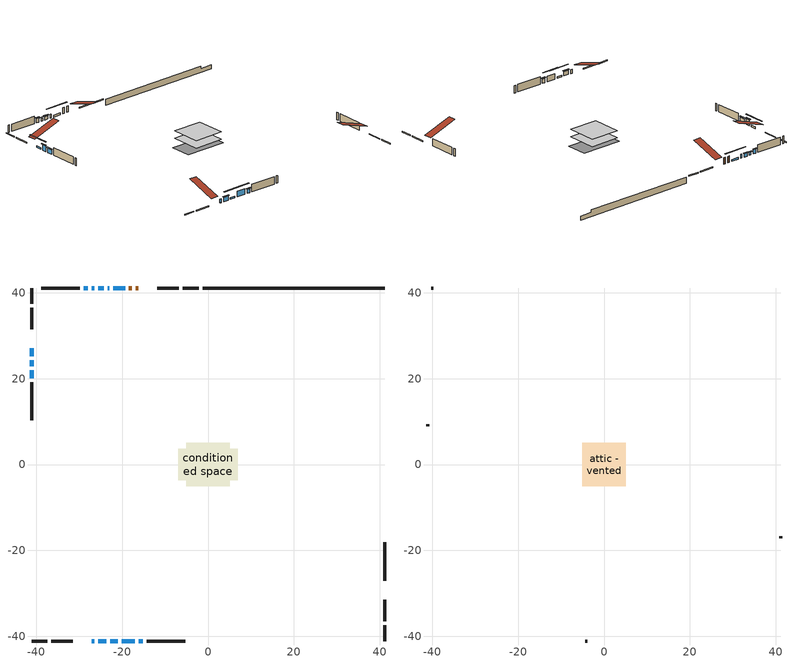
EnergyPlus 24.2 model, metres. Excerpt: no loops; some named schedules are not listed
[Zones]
conditioned space
 floor adiabatic (AdiabaticFloorConstruction): -5.02,-5.02 -5.02,5.02 5.02,5.02 5.02,-5.02 z1
 floor foundation (Slab1 construction): -6.97,-3.63 -6.97,3.63 6.97,3.63 6.97,-3.63 z-1.1
 wall outside (RimJoist1 construction): -2.18,41.12 -5.86,41.12 / -41.12,-41.12 -37.44,-41.12 / -41.12,41.12 -41.12,37.44 / 41.12,-41.12 41.12,-37.44 z1:1.3
 wall outside (RimJoist2 construction): -6.79,41.12 -11.79,41.12 / -36.51,-41.12 -31.51,-41.12 / -41.12,36.51 -41.12,31.51 / 41.12,-36.51 41.12,-31.51 z1:1.3
 wall outside (AdiabaticWallConstruction 1): -16.23,41.12 -16.8,41.12 / -17.73,41.12 -18.41,41.12 z1:3.03
 wall outside (AdiabaticWallConstruction): -27.07,-41.12 -26.51,-41.12 / -23.01,41.12 -23.4,41.12 z1:2.22; -25.59,-41.12 -23.76,-41.12 / -28.01,41.12 -28.93,41.12 / -16.09,-41.12 -15.18,-41.12 z1:2.37; -19.34,41.12 -22.08,41.12 / -41.12,27.07 -41.12,25.24 z1:1.56; -22.83,-41.12 -21,-41.12 z1:1.51; -24.33,41.12 -25.55,41.12 z1:2.02; -26.47,41.12 -27.09,41.12 z1:1.92; -41.12,24.31 -41.12,22.89 / -20.07,-41.12 -17.02,-41.12 z1:2.83; -41.12,21.96 -41.12,20.13 z1:2.42
 wall outside (Wall1 construction): -29.86,41.12 -38.8,41.12 / -14.25,-41.12 -5.31,-41.12 / -41.12,19.2 -41.12,10.26 / 41.12,-27.07 41.12,-18.13 z1:3.44
 wall foundation (FoundationWall1 construction): -1.25,41.12,-1.1 -1.25,41.12,1 36.88,41.12,1 36.88,41.12,0.18 41.12,41.12,0.18 41.12,41.12,-1.1
 window (WindowConstruction 8): -27.07,-41.12 -26.51,-41.12 z1:2.22
 window (WindowConstruction 7): -25.59,-41.12 -23.76,-41.12 z1:2.37
 window (WindowConstruction 10): -19.34,41.12 -22.08,41.12 z1:1.56
 window (WindowConstruction 11): -41.12,27.07 -41.12,25.24 z1:1.56
 window (WindowConstruction 12): -22.83,-41.12 -21,-41.12 z1:1.51
 window (WindowConstruction 9): -23.01,41.12 -23.4,41.12 z1:2.22
 window (WindowConstruction): -24.33,41.12 -25.55,41.12 z1:2.02
 window (WindowConstruction 1): -26.48,41.12 -27.09,41.12 z1:1.91
 window (WindowConstruction 2): -28.01,41.12 -28.93,41.12 z1:2.37
 window (WindowConstruction 3): -41.12,24.31 -41.12,22.89 z1:2.83
 window (WindowConstruction 4): -41.12,21.96 -41.12,20.13 z1:2.42
 window (WindowConstruction 5): -20.07,-41.12 -17.02,-41.12 z1:2.83
 window (WindowConstruction 6): -16.09,-41.12 -15.18,-41.12 z1:2.37
 door (Door): -16.23,41.12 -16.8,41.12 z1:3.03
 door (Door 1): -17.73,41.12 -18.41,41.12 z1:3.03
 ceiling adiabatic (AdiabaticFloorConstruction): 5.02,-5.02 5.02,5.02 -5.02,5.02 -5.02,-5.02 z1
attic - vented
 floor to conditioned space (Floor1 construction Reversed): -5.03,-5.03 -5.03,5.03 5.03,5.03 5.03,-5.03 z3.44
 wall outside (Wall2 construction): -39.73,41.12 -40.19,41.12 / -4.38,-41.12 -3.92,-41.12 / -41.12,9.33 -41.12,8.87 / 41.12,-17.2 41.12,-16.74 z1:3.44
 roof outside (Roof1 construction): -15.3,41.12,3.44 -15.3,31.33,6.7 -12.72,31.33,6.7 -12.72,41.12,3.44; -28,-41.12,3.44 -28,-31.33,6.7 -30.58,-31.33,6.7 -30.58,-41.12,3.44; -41.12,28,3.44 -31.33,28,6.7 -31.33,30.58,6.7 -41.12,30.58,3.44; 41.12,-28,3.44 31.33,-28,6.7 31.33,-30.58,6.7 41.12,-30.58,3.44
shading: -23.46,-41.12 -25.88,-41.12 -25.88,-41.42 -23.46,-41.42 z2.67; -24.82,41.12 -16.6,41.12 -16.6,41.42 -24.82,41.42 z4.3; -41.12,22.5 -41.12,29.81 -41.42,29.81 -41.42,22.5 z4.3; -18.26,-41.12 -25.57,-41.12 -25.57,-41.42 -18.26,-41.42 z4.25; -25.85,41.12 -24.03,41.12 -24.03,41.42 -25.85,41.42 z2.31; -27.38,41.12 -26.18,41.12 -26.18,41.42 -27.38,41.42 z2.21; -29.23,41.12 -27.72,41.12 -27.72,41.42 -29.23,41.42 z2.67; -41.12,22.59 -41.12,24.61 -41.42,24.61 -41.42,22.59 z3.13; -41.12,19.83 -41.12,22.26 -41.42,22.26 -41.42,19.83 z2.72; -15.5,-41.12 -21.59,-41.12 -21.59,-41.42 -15.5,-41.42 z4.35; -14.88,-41.12 -16.39,-41.12 -16.39,-41.42 -14.88,-41.42 z2.67
[Building]
Building 1: Terrain=Suburbs
[Site:Location]
Montreal Intl AP_QC: Latitude {deg}=45.47; Longitude {deg}=-73.74; Time Zone {hr}=-5; Elevation {m}=36; Keep Site Location Information=Yes
[Site:GroundTemperature:Shallow]
2.07863, -0.316383, -0.508184, 0.628371, 5.19101, 9.73239, 13.6695, 16.1636, 16.3755, 14.347, 10.5102, 6.10817
[Site:WaterMainsTemperature]
Calculation Method=Schedule; Temperature Schedule=mains temperature schedule
[Material] Roughness=Rough; Thermal Absorptance=0.9
Name | Thickness {m} | Conductivity {W/m-K} | Density {kg/m3} | Specific Heat {J/kg-K} | Solar Absorptance | Visible Absorptance
asphalt or fiberglass shingles | 0.00635 | 0.162714 | 1121.4 | 1465.45 | 0.4 | 0.4
ceiling loosefill ins | 0.0846667 | 0.0480833 | 16.02 | 1046.75 | 0.7 | 0.7
ceiling stud and cavity | 0.1397 | 0.0844912 | 65.682 | 1177.47 | 0.7 | 0.7
concrete 4.0 in. | 0.1016 | 1.803125 | 2242.8 | 837.4 | 0.7 | 0.7
concrete 8.0 in. | 0.2032 | 1.803125 | 2242.8 | 837.4 | 0.7 | 0.7
door material | 0.04445 | 0.053851 | 512.64 | 1214.23 | 0.7 | 0.7
door material 1 | 0.04445 | 0.188738 | 512.64 | 1214.23 | 0.7 | 0.7
exterior vertical ins | 0.000929496 | 0.029427 | 32.04 | 1214.23 | 0.7 | 0.7
floor covering | 0.0127 | 0.0433444 | 54.468 | 1339.84 | 0.6 | 0.6
floor rigid ins; wall rigid ins | 0.512978 | 0.029427 | 32.04 | 1214.23 | 0.7 | 0.7
floor stud and cavity | 0.1397 | 1.75129 | 37.0049 | 1207.88 | 0.7 | 0.7
furniture material conditioned space 1 | 0.1524 | 0.115458 | 640.8 | 1214.23 | 0.6 | 0.6
gypsum board | 0.0127 | 0.160291 | 801 | 837.4 | 0.6 | 0.6
gypsum board 1 | 0.0127 | 0.160291 | 801 | 837.4 | 0.7 | 0.7
osb sheathing 0.5 in. | 0.0127 | 0.115458 | 512.64 | 1214.23 | 0.7 | 0.7
osb sheathing 0.75 in. | 0.01905 | 0.115458 | 512.64 | 1214.23 | 0.7 | 0.7
osb sheathing 2.0 in. | 0.0508 | 0.115458 | 512.64 | 1214.23 | 0.7 | 0.7
rim joist rigid ins | 0.051816 | 0.029427 | 32.04 | 1214.23 | 0.7 | 0.7
rim joist stud and cavity | 0.0508 | 0.0371023 | 125.044 | 1163.47 | 0.6 | 0.6
rim joist stud and cavity 1 | 0.0508 | 0.353641 | 125.044 | 1163.47 | 0.6 | 0.6
wall stud and cavity | 0.1397 | 0.0767295 | 139.0536 | 1170.24 | 0.7 | 0.7
wall stud and cavity 1 | 0.0889 | 6.9971 | 50.32683 | 1063.81 | 0.6 | 0.6
wall stud and cavity 2 | 0.0889 | 0.380278 | 52.3479 | 1209.89 | 0.7 | 0.7
wall stud and cavity 3 | 0.0889 | 0.391764 | 83.0341 | 1211.67 | 0.7 | 0.7
wood siding | 0.0254 | 0.102417 | 544.68 | 1172.36 | 0.4 | 0.4
wood siding 1 | 0.00254 | 0.102417 | 544.68 | 1172.36 | 0.4 | 0.4
wood siding 2; wood siding 3; wood siding 4 | 0.0254 | 0.102417 | 544.68 | 1172.36 | 0.7 | 0.7
[WindowMaterial:SimpleGlazingSystem]
Name | U-Factor {W/m2-K} | Solar Heat Gain Coefficient
WindowMaterial | 2.992306 | 0.55
WindowMaterial 1 | 3.0383 | 0.46
WindowMaterial 10 | 2.76064 | 0.45
WindowMaterial 11 | 3.01672 | 0.5
WindowMaterial 2 | 2.986628 | 0.55
WindowMaterial 3 | 2.90941 | 0.64
WindowMaterial 4 | 2.94461 | 0.61
WindowMaterial 5 | 2.88272 | 0.67
WindowMaterial 6 | 2.94631 | 0.61
WindowMaterial 7 | 4.18412 | 0.66
WindowMaterial 8 | 6.78351 | 0.73
WindowMaterial 9 | 3.04227 | 0.45
[Construction]
AdiabaticFloorConstruction: floor stud and cavity, floor rigid ins, osb sheathing 0.75 in., floor covering
AdiabaticWallConstruction: wood siding 3, wall rigid ins, wall stud and cavity 2, gypsum board
AdiabaticWallConstruction 1: wood siding 4, wall rigid ins, wall stud and cavity 2, gypsum board
Door: door material
Door 1: door material 1
Floor1 construction Reversed: gypsum board, ceiling stud and cavity, ceiling loosefill ins
FoundationWall1 construction: concrete 8.0 in., gypsum board 1
furniture construction conditioned space 1: furniture material conditioned space 1
PartitionWallConstruction: gypsum board, wall stud and cavity 3, gypsum board
RimJoist1 construction: wood siding 2, rim joist rigid ins, osb sheathing 2.0 in., rim joist stud and cavity
RimJoist2 construction: wood siding 2, osb sheathing 2.0 in., rim joist stud and cavity 1
Roof1 construction: asphalt or fiberglass shingles
Slab1 construction: concrete 4.0 in.
Wall1 construction: wood siding, osb sheathing 0.5 in., wall stud and cavity, gypsum board
Wall2 construction: wood siding 1, wall stud and cavity 1
WindowConstruction: WindowMaterial
WindowConstruction 1: WindowMaterial 1
WindowConstruction 10: WindowMaterial 9
WindowConstruction 11: WindowMaterial 10
WindowConstruction 12: WindowMaterial 11
WindowConstruction 2; WindowConstruction 6: WindowMaterial 2
WindowConstruction 3: WindowMaterial 3
WindowConstruction 4: WindowMaterial 4
WindowConstruction 5: WindowMaterial 5
WindowConstruction 7: WindowMaterial 6
WindowConstruction 8: WindowMaterial 7
WindowConstruction 9: WindowMaterial 8
[Zone] Multiplier=1; Part of Total Floor Area=Yes
Name | Volume {m3}
attic - vented | 53.521
conditioned space | 494.2
[Space]
Name | Zone | Volume {m3}
attic - vented 1 | attic - vented | 53.521
conditioned space 1 | conditioned space | 494.2
[ZoneInfiltration:EffectiveLeakageArea]
infil attic - vented 1: Zone or Space=attic - vented 1; Schedule=Always On Discrete; Effective Air Leakage Area {cm2}=4041.2; Stack Coefficient=0.00039649; Wind Coefficient=1.34535e-05
[ZoneMixing]
whole house fan mix: Zone or Space=attic - vented; Schedule=Always On Continuous; Design Flow Rate Calculation Method=Flow/Zone; Design Flow Rate {m3/s}=0; Source Zone or Space=conditioned space
[SurfaceProperty:ExposedFoundationPerimeter]
Slab1: Exposed Perimeter Calculation Method=TotalExposedPerimeter; Total Exposed Perimeter {m}=42.368
[InternalMass] Zone or ZoneList=conditioned space; Space or SpaceList=conditioned space 1
Name | Construction | Surface Area {m2}
furniture mass conditioned space 1 | furniture construction conditioned space 1 | 80.8122
partition wall mass | PartitionWallConstruction | 202.03
[Lights]
interior lighting: Zone or ZoneList or Space or SpaceList=conditioned space 1; Schedule=interior lighting schedule; Design Level Calculation Method=LightingLevel; Lighting Level {W}=343.2; Return Air Fraction=0; Fraction Radiant=0.6; Fraction Visible=0.2; Fraction Replaceable=1
[People]
occupants: Zone or ZoneList or Space or SpaceList=conditioned space 1; Number of People Schedule=occupants schedule; Number of People Calculation Method=People; Number of People=3; Fraction Radiant=0.314171; Sensible Heat Fraction=0.56303; Activity Level Schedule=occupants activity schedule; Carbon Dioxide Generation Rate {m3/s-W}=0; Enable ASHRAE 55 Comfort Warnings=No; Mean Radiant Temperature Calculation Type=EnclosureAveraged
[ElectricEquipment] Zone or ZoneList or Space or SpaceList=conditioned space 1; Design Level Calculation Method=EquipmentLevel
Name | Schedule | Design Level {W} | Fraction Latent | Fraction Radiant | Fraction Lost
clothes dryer | clothes dryer schedule | 140.772 | 0.015 | 0.081 | 0.85
clothes washer | clothes washer schedule | 32.1985 | 0.03 | 0.162 | 0.7
cooking range | cooking range schedule | 215.147 | 0.08 | 0.432 | 0.2
dishwasher | dishwasher schedule | 66.8632 | 0.3 | 0.18 | 0.4
fridge | fridge schedule | 72.9452 | 0 | 0.6 | 0
mech vent bath fan 0 | mech vent bath fan 0 schedule | 50.2 | 0 | 0 | 1
mech vent bath fan 1 | mech vent bath fan 1 schedule | 50.2 | 0 | 0 | 1
mech vent house fan | mech vent house fan schedule | 0.95 | 0 | 0 | 1
mech vent house fan cfis | mech vent house fan cfis schedule | 0 | 0 | 0 | 0
mech vent range fan 0 | mech vent range fan 0 schedule | 57 | 0 | 0 | 1
misc plug loads | misc plug loads schedule | 494.7 | 0.045 | 0.513 | 0.1
whole house fan | Always On Discrete | 0 | 0 | 0 | 1
[OtherEquipment] Zone or ZoneList or Space or SpaceList=conditioned space 1; Design Level Calculation Method=EquipmentLevel
Name | Fuel Type | Schedule | Design Level {W} | Fraction Latent | Fraction Radiant | Fraction Lost
clothes dryer 1 | Electricity | clothes dryer schedule | 0 | 0.015 | 0.081 | 0.85
cooking range 1 | Electricity | cooking range schedule | 0 | 0.08 | 0.432 | 0.2
general water use latent | None | general water use schedule | 62.594 | 1 | 0 | 0
general water use sensible | None | general water use schedule | -61.6891 | 0 | 0.6 | 0
mech vent house fan latent load | None | Always On Discrete | 0 | 1 | 0 | 0
mech vent house fan sensible load | None | Always On Discrete | 0 | 0 | 0 | 0
water heater energy adjustment1 | Electricity | Always On Discrete | 0.01 | 0 | 0 | 1
[ZoneInfiltration:DesignFlowRate] Zone or ZoneList or Space or SpaceList=conditioned space 1; Schedule=Always On Discrete; Design Flow Rate Calculation Method=Flow/Zone; Design Flow Rate {m3/s}=0
infil flow; natural vent flow; whole house fan flow
[AvailabilityManager:Scheduled]
furnace airloop Availability Manager: Schedule=Always On Discrete
[Foundation:Kiva]
Foundation Kiva 1: Initial Indoor Air Temperature {C}=18; Wall Height Above Grade {m}=1.00002; Wall Depth Below Slab {m}=0.2032; Custom Block Material Name 1=exterior vertical ins; Custom Block Depth 1 {m}=2.10001; Custom Block X Position 1 {m}=0.2159; Custom Block Z Position 1 {m}=0
[Foundation:Kiva:Settings]
Soil Conductivity {W/m-K}=0.849921; Soil Density {kg/m3}=1842.3; Soil Specific Heat {J/kg-K}=418.7; Ground Solar Absorptivity=0.9; Ground Thermal Absorptivity=0.9; Ground Surface Roughness {m}=0.03; Far-Field Width {m}=40; Deep-Ground Boundary Condition=ZeroFlux; Deep-Ground Depth {m}=40; Minimum Cell Dimension {m}=0.2; Maximum Cell Growth Coefficient=3; Simulation Timestep=Timestep
[Exterior:Lights]
exterior lighting: Schedule=exterior lighting schedule; Design Level {W}=75.6
[EnergyManagementSystem:GlobalVariable]
furnace_airloop_Fan_RTF
infil_program_Qfan
infil_program_Qinf
natural_vent_program_Qnv
natural_vent_program_Qwhf
[EnergyManagementSystem:Sensor]
Name | Output:Variable or Output:Meter Index Key | Output:Variable or Output:Meter
airflow_gain | infil flow | Infiltration Sensible Heat Gain Energy
airflow_gain_1 | natural vent flow | Infiltration Sensible Heat Gain Energy
airflow_gain_2 | whole house fan flow | Infiltration Sensible Heat Gain Energy
airflow_loss | infil flow | Infiltration Sensible Heat Loss Energy
airflow_loss_1 | natural vent flow | Infiltration Sensible Heat Loss Energy
airflow_loss_2 | whole house fan flow | Infiltration Sensible Heat Loss Energy
clg_load_cond |  | Cooling:EnergyTransfer:Zone:CONDITIONED SPACE
clg_sp_s; clg_sp_s_1 | cooling setpoint | Schedule Value
clothes_dryer_exhaust_0_sch_s | clothes dryer exhaust 0 schedule | Schedule Value
cool_season | cooling season schedule | Schedule Value
htg_load_cond |  | Heating:EnergyTransfer:Zone:CONDITIONED SPACE
htg_sp_s; htg_sp_s_1 | heating setpoint | Schedule Value
ig_ee_conv | clothes dryer | Electric Equipment Convective Heating Energy
ig_ee_conv_2 | cooking range | Electric Equipment Convective Heating Energy
ig_ee_conv_4 | fridge | Electric Equipment Convective Heating Energy
ig_ee_conv_5 | misc plug loads | Electric Equipment Convective Heating Energy
ig_ee_conv_6 | whole house fan | Electric Equipment Convective Heating Energy
ig_ee_rad | clothes dryer | Electric Equipment Radiant Heating Energy
ig_ee_rad_2 | cooking range | Electric Equipment Radiant Heating Energy
ig_ee_rad_4 | fridge | Electric Equipment Radiant Heating Energy
ig_ee_rad_5 | misc plug loads | Electric Equipment Radiant Heating Energy
ig_ee_rad_6 | whole house fan | Electric Equipment Radiant Heating Energy
ig_lgt_conv | interior lighting | Lights Convective Heating Energy
ig_lgt_rad | interior lighting | Lights Radiant Heating Energy
ig_lgt_vis | interior lighting | Lights Visible Radiation Heating Energy
ig_oe_conv | clothes dryer 1 | Other Equipment Convective Heating Energy
ig_oe_conv_1 | cooking range 1 | Other Equipment Convective Heating Energy
ig_oe_conv_2 | general water use latent | Other Equipment Convective Heating Energy
ig_oe_conv_3 | general water use sensible | Other Equipment Convective Heating Energy
ig_oe_conv_4 | water heater energy adjustment1 | Other Equipment Convective Heating Energy
ig_oe_rad | clothes dryer 1 | Other Equipment Radiant Heating Energy
ig_oe_rad_1 | cooking range 1 | Other Equipment Radiant Heating Energy
ig_oe_rad_2 | general water use latent | Other Equipment Radiant Heating Energy
ig_oe_rad_3 | general water use sensible | Other Equipment Radiant Heating Energy
ig_oe_rad_4 | water heater energy adjustment1 | Other Equipment Radiant Heating Energy
ig_ppl_conv | occupants | People Convective Heating Energy
ig_ppl_rad | occupants | People Radiant Heating Energy
im_conv | furniture mass conditioned space 1 | Surface Inside Face Convection Heat Gain Energy
im_conv_1 | partition wall mass | Surface Inside Face Convection Heat Gain Energy
im_ig | furniture mass conditioned space 1 | Surface Inside Face Internal Gains Radiation Heat Gain Energy
im_ig_1 | partition wall mass | Surface Inside Face Internal Gains Radiation Heat Gain Energy
im_lgt | furniture mass conditioned space 1 | Surface Inside Face Lights Radiation Heat Gain Energy
im_lgt_1 | partition wall mass | Surface Inside Face Lights Radiation Heat Gain Energy
im_sol | furniture mass conditioned space 1 | Surface Inside Face Solar Radiation Heat Gain Energy
im_sol_1 | partition wall mass | Surface Inside Face Solar Radiation Heat Gain Energy
im_surf | furniture mass conditioned space 1 | Surface Inside Face Net Surface Thermal Radiation Heat Gain Energy
im_surf_1 | partition wall mass | Surface Inside Face Net Surface Thermal Radiation Heat Gain Energy
mech_vent_bath_fan_0_sch_s | mech vent bath fan 0 schedule | Schedule Value
mech_vent_bath_fan_1_sch_s | mech vent bath fan 1 schedule | Schedule Value
mech_vent_range_fan_0_sch_s | mech vent range fan 0 schedule | Schedule Value
mv_conv | mech vent bath fan 0 | Electric Equipment Convective Heating Energy
mv_conv_1 | mech vent bath fan 1 | Electric Equipment Convective Heating Energy
mv_conv_2 | mech vent house fan | Electric Equipment Convective Heating Energy
mv_conv_3 | mech vent house fan cfis | Electric Equipment Convective Heating Energy
mv_conv_4 | mech vent range fan 0 | Electric Equipment Convective Heating Energy
mv_conv_5 | mech vent house fan latent load | Other Equipment Convective Heating Energy
mv_conv_6 | mech vent house fan sensible load | Other Equipment Convective Heating Energy
mv_rad | mech vent bath fan 0 | Electric Equipment Radiant Heating Energy
mv_rad_1 | mech vent bath fan 1 | Electric Equipment Radiant Heating Energy
mv_rad_2 | mech vent house fan | Electric Equipment Radiant Heating Energy
mv_rad_3 | mech vent house fan cfis | Electric Equipment Radiant Heating Energy
mv_rad_4 | mech vent range fan 0 | Electric Equipment Radiant Heating Energy
mv_rad_5 | mech vent house fan latent load | Other Equipment Radiant Heating Energy
mv_rad_6 | mech vent house fan sensible load | Other Equipment Radiant Heating Energy
natural_vent_s | natural vent schedule | Schedule Value
out_pb_s |  | Site Outdoor Air Barometric Pressure
out_wt_s |  | Site Outdoor Air Humidity Ratio
site_vw_s |  | Site Wind Speed
ss_back_out | Window1 | Surface Window Shortwave from Zone Back Out Window Heat Transfer Rate
ss_back_out_1 | Window10 | Surface Window Shortwave from Zone Back Out Window Heat Transfer Rate
ss_back_out_10 | Window7 | Surface Window Shortwave from Zone Back Out Window Heat Transfer Rate
ss_back_out_11 | Window8 | Surface Window Shortwave from Zone Back Out Window Heat Transfer Rate
ss_back_out_12 | Window9 | Surface Window Shortwave from Zone Back Out Window Heat Transfer Rate
ss_back_out_2 | Window11 | Surface Window Shortwave from Zone Back Out Window Heat Transfer Rate
ss_back_out_3 | Window14 | Surface Window Shortwave from Zone Back Out Window Heat Transfer Rate
ss_back_out_4 | Window16 | Surface Window Shortwave from Zone Back Out Window Heat Transfer Rate
ss_back_out_5 | Window2 | Surface Window Shortwave from Zone Back Out Window Heat Transfer Rate
ss_back_out_6 | Window3 | Surface Window Shortwave from Zone Back Out Window Heat Transfer Rate
ss_back_out_7 | Window4 | Surface Window Shortwave from Zone Back Out Window Heat Transfer Rate
ss_back_out_8 | Window5 | Surface Window Shortwave from Zone Back Out Window Heat Transfer Rate
ss_back_out_9 | Window6 | Surface Window Shortwave from Zone Back Out Window Heat Transfer Rate
ss_conv | Door1 | Surface Inside Face Convection Heat Gain Energy
ss_conv_1 | Door2 | Surface Inside Face Convection Heat Gain Energy
ss_conv_10 | Window5 | Surface Inside Face Convection Heat Gain Energy
ss_conv_11 | Window6 | Surface Inside Face Convection Heat Gain Energy
ss_conv_12 | Window7 | Surface Inside Face Convection Heat Gain Energy
ss_conv_13 | Window8 | Surface Inside Face Convection Heat Gain Energy
ss_conv_14 | Window9 | Surface Inside Face Convection Heat Gain Energy
ss_conv_2 | Window1 | Surface Inside Face Convection Heat Gain Energy
ss_conv_3 | Window10 | Surface Inside Face Convection Heat Gain Energy
ss_conv_4 | Window11 | Surface Inside Face Convection Heat Gain Energy
ss_conv_5 | Window14 | Surface Inside Face Convection Heat Gain Energy
ss_conv_6 | Window16 | Surface Inside Face Convection Heat Gain Energy
ss_conv_7 | Window2 | Surface Inside Face Convection Heat Gain Energy
ss_conv_8 | Window3 | Surface Inside Face Convection Heat Gain Energy
ss_conv_9 | Window4 | Surface Inside Face Convection Heat Gain Energy
ss_ig | Door1 | Surface Inside Face Internal Gains Radiation Heat Gain Energy
ss_ig_1 | Door2 | Surface Inside Face Internal Gains Radiation Heat Gain Energy
ss_ig_10 | Window5 | Surface Inside Face Internal Gains Radiation Heat Gain Energy
ss_ig_11 | Window6 | Surface Inside Face Internal Gains Radiation Heat Gain Energy
ss_ig_12 | Window7 | Surface Inside Face Internal Gains Radiation Heat Gain Energy
ss_ig_13 | Window8 | Surface Inside Face Internal Gains Radiation Heat Gain Energy
ss_ig_14 | Window9 | Surface Inside Face Internal Gains Radiation Heat Gain Energy
ss_ig_2 | Window1 | Surface Inside Face Internal Gains Radiation Heat Gain Energy
ss_ig_3 | Window10 | Surface Inside Face Internal Gains Radiation Heat Gain Energy
ss_ig_4 | Window11 | Surface Inside Face Internal Gains Radiation Heat Gain Energy
ss_ig_5 | Window14 | Surface Inside Face Internal Gains Radiation Heat Gain Energy
ss_ig_6 | Window16 | Surface Inside Face Internal Gains Radiation Heat Gain Energy
ss_ig_7 | Window2 | Surface Inside Face Internal Gains Radiation Heat Gain Energy
ss_ig_8 | Window3 | Surface Inside Face Internal Gains Radiation Heat Gain Energy
ss_ig_9 | Window4 | Surface Inside Face Internal Gains Radiation Heat Gain Energy
ss_lgt | Door1 | Surface Inside Face Lights Radiation Heat Gain Energy
ss_lgt_1 | Door2 | Surface Inside Face Lights Radiation Heat Gain Energy
ss_sol | Door1 | Surface Inside Face Solar Radiation Heat Gain Energy
ss_sol_1 | Door2 | Surface Inside Face Solar Radiation Heat Gain Energy
ss_surf | Door1 | Surface Inside Face Net Surface Thermal Radiation Heat Gain Energy
ss_surf_1 | Door2 | Surface Inside Face Net Surface Thermal Radiation Heat Gain Energy
ss_surf_10 | Window5 | Surface Inside Face Net Surface Thermal Radiation Heat Gain Energy
ss_surf_11 | Window6 | Surface Inside Face Net Surface Thermal Radiation Heat Gain Energy
ss_surf_12 | Window7 | Surface Inside Face Net Surface Thermal Radiation Heat Gain Energy
ss_surf_13 | Window8 | Surface Inside Face Net Surface Thermal Radiation Heat Gain Energy
ss_surf_14 | Window9 | Surface Inside Face Net Surface Thermal Radiation Heat Gain Energy
ss_surf_2 | Window1 | Surface Inside Face Net Surface Thermal Radiation Heat Gain Energy
ss_surf_3 | Window10 | Surface Inside Face Net Surface Thermal Radiation Heat Gain Energy
ss_surf_4 | Window11 | Surface Inside Face Net Surface Thermal Radiation Heat Gain Energy
ss_surf_5 | Window14 | Surface Inside Face Net Surface Thermal Radiation Heat Gain Energy
ss_surf_6 | Window16 | Surface Inside Face Net Surface Thermal Radiation Heat Gain Energy
ss_surf_7 | Window2 | Surface Inside Face Net Surface Thermal Radiation Heat Gain Energy
ss_surf_8 | Window3 | Surface Inside Face Net Surface Thermal Radiation Heat Gain Energy
ss_surf_9 | Window4 | Surface Inside Face Net Surface Thermal Radiation Heat Gain Energy
ss_trans_in | Window1 | Surface Window Transmitted Solar Radiation Rate
ss_trans_in_1 | Window10 | Surface Window Transmitted Solar Radiation Rate
ss_trans_in_10 | Window7 | Surface Window Transmitted Solar Radiation Rate
ss_trans_in_11 | Window8 | Surface Window Transmitted Solar Radiation Rate
ss_trans_in_12 | Window9 | Surface Window Transmitted Solar Radiation Rate
ss_trans_in_2 | Window11 | Surface Window Transmitted Solar Radiation Rate
ss_trans_in_3 | Window14 | Surface Window Transmitted Solar Radiation Rate
ss_trans_in_4 | Window16 | Surface Window Transmitted Solar Radiation Rate
ss_trans_in_5 | Window2 | Surface Window Transmitted Solar Radiation Rate
ss_trans_in_6 | Window3 | Surface Window Transmitted Solar Radiation Rate
ss_trans_in_7 | Window4 | Surface Window Transmitted Solar Radiation Rate
ss_trans_in_8 | Window5 | Surface Window Transmitted Solar Radiation Rate
ss_trans_in_9 | Window6 | Surface Window Transmitted Solar Radiation Rate
ss_trans_out | Window1 | Surface Inside Face Initial Transmitted Diffuse Transmitted Out Window Solar Radiation Rate
ss_trans_out_1 | Window10 | Surface Inside Face Initial Transmitted Diffuse Transmitted Out Window Solar Radiation Rate
